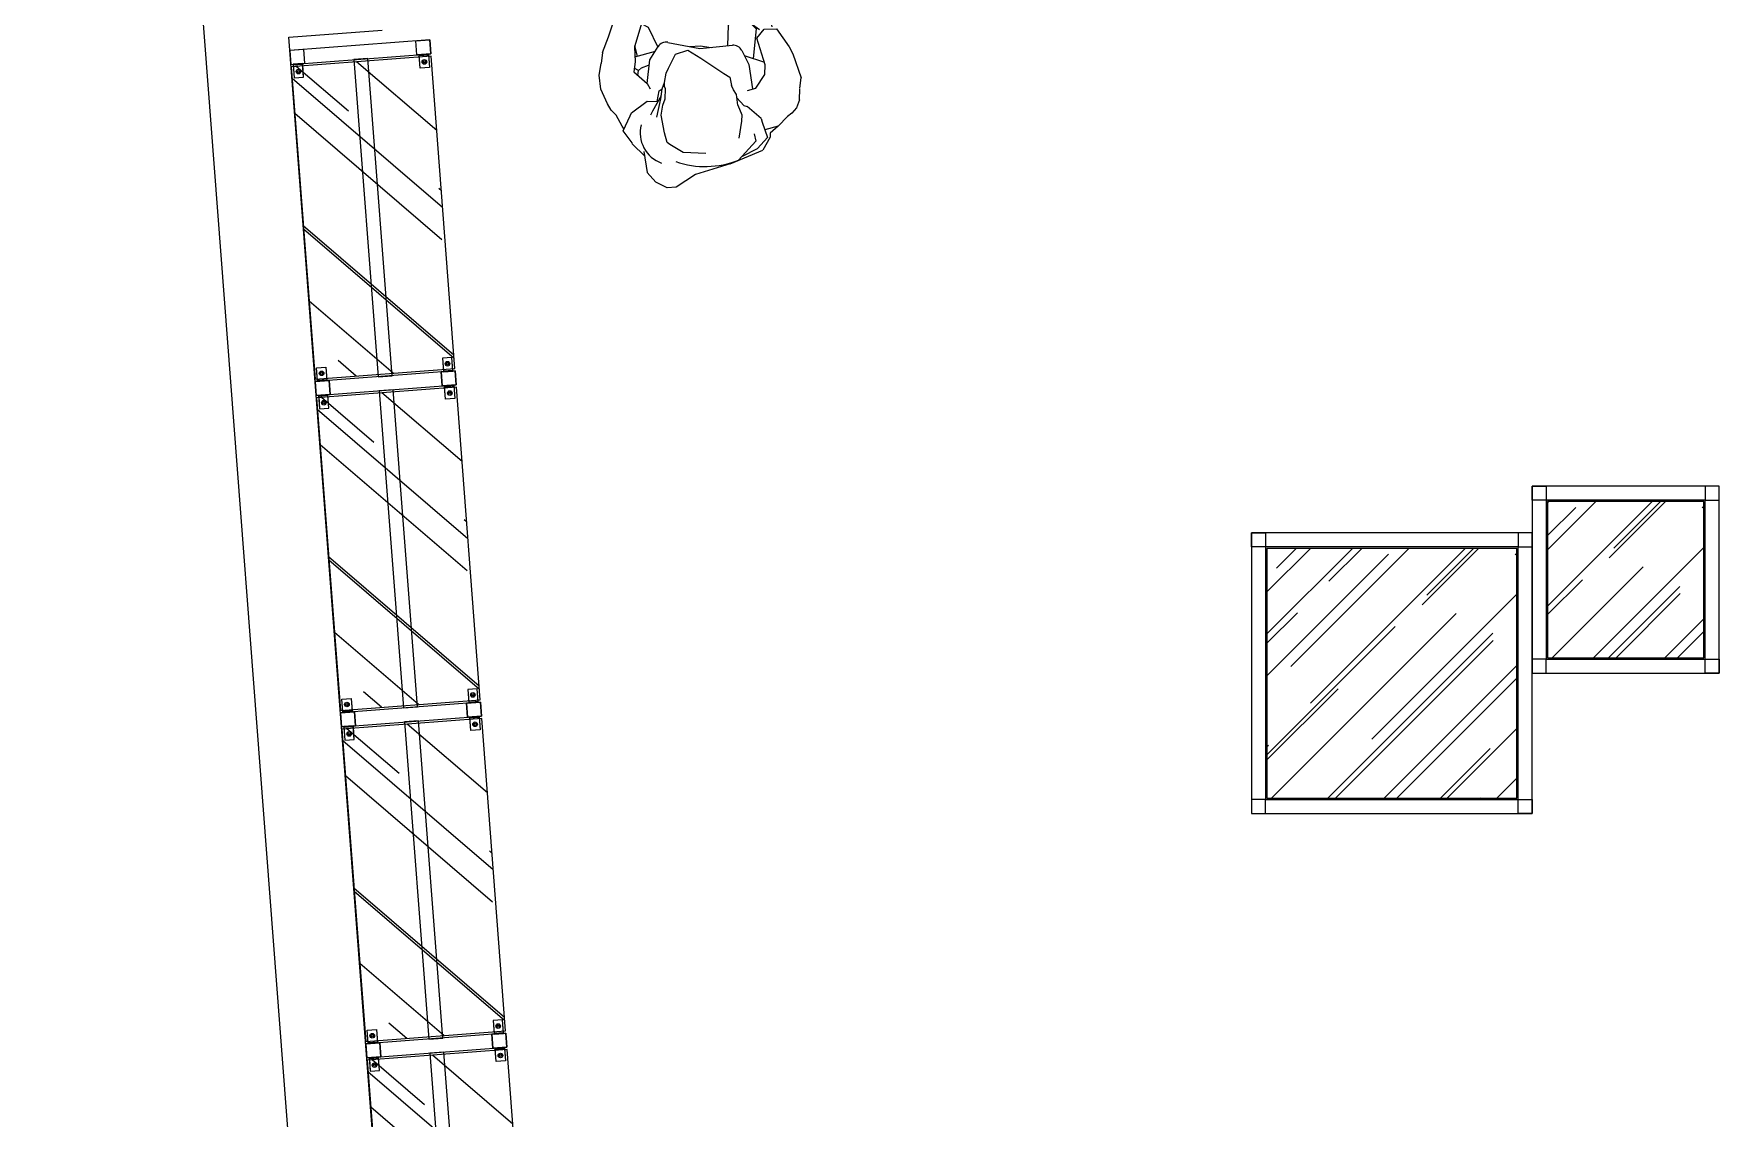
# Model space of a CAD drawing. Extents: x -62916 to 126930, y -44595 to 9525.
# Drawn here: x 118280 to 121884, y -28151 to -25833 of the extents above; entities that cross this region are included whole.
import ezdxf

# ---------------------------------------------------------------- set-up
doc = ezdxf.new("R2010")
doc.units = 0
doc.header["$LTSCALE"] = 1000
doc.header["$MEASUREMENT"] = 0
doc.linetypes.add('Discontinua JB', pattern=[0.75, 0.5, -0.25])
doc.layers.get('0').update_dxf_attribs({"linetype": 'CONTINUOUS'})
for name, color, linetype in [('Clotilde', 8, 'CONTINUOUS'), ('Linea Capa Color 0000 JB', 7, 'CONTINUOUS'), ('Linea Capa Color 0140 Blau Vidre JB', 140, 'CONTINUOUS')]:
    doc.layers.add(name, color=color, linetype=linetype)

# ---------------------------------------------------------------- blocks, each defined once
blk = doc.blocks.new('Clotilde')
at = {"layer": 'Clotilde'}
for p, q in [((-94.8, 179.5, 0), (-86.7, 183, 0)), ((-89, 162, 0), (-75.1, 192.3, 0)), ((-86.7, 183, 0), (-89, 162, 0)), ((-75.1, 192.3, 0), (-67, 191.3, 0)), ((-69.2, 168.5, 0), (-58.4, 201.7, 0)), ((-67, 191.3, 0), (-69.2, 168.5, 0)), ((-58.4, 201.7, 0), (-49.6, 200.3, 0)), ((-49.6, 200.3, 0), (-57.2, 167.5, 0)), ((-57.2, 167.5, 0), (-43, 199, 0)), ((-34.1, 195.9, 0), (-53.7, 136.8, 0)), ((-43, 199, 0), (-34.1, 195.9, 0)), ((-113.8, 100.1, 0), (-105, 147.6, 0)), ((-105, 147.6, 0), (-94.8, 179.5, 0)), ((-18.1, 149.2, 0), (-44.5, 116.6, 0)), ((-41.6, 142.6, 0), (-25.9, 160.3, 0)), ((-25.9, 160.3, 0), (-18.1, 149.2, 0)), ((-44.5, 116.6, 0), (-73.3, 95.2, 0)), ((-53.7, 136.8, 0), (-41.6, 142.6, 0)), ((-159.4, 40.5, 0), (-131.5, 93, 0)), ((-131.5, 93, 0), (-125.1, 99.5, 0)), ((-125.1, 99.5, 0), (-107.2, 100.5, 0)), ((-81.6, 94.8, 0), (-109.9, 36, 0)), ((-107.2, 100.5, 0), (-81.6, 94.8, 0)), ((91.2, 100.4), (82.3, 97.2)), ((82.3, 97.2), (102.4, 38.3)), ((105.7, 64.3), (91.2, 100.4)), ((106.5, 103.2), (97.7, 101.7)), ((97.7, 101.7), (105.7, 64.3)), ((124, 59.4), (106.5, 103.2)), ((123.3, 93.9), (115.2, 92.9)), ((115.2, 92.9), (124, 59.4)), ((138.9, 51.9), (123.3, 93.9)), ((143.1, 81.3), (135, 84.7)), ((135, 84.7), (138.9, 51.9)), ((153.5, 49.5), (143.1, 81.3)), ((-171, 27.7, 0), (-159.4, 40.5, 0)), ((-109.9, 36, 0), (-113.4, 18.4, 0)), ((75.9, 63.8), (70.5, 56)), ((70.5, 56), (101.1, 21.3)), ((92.9, 46.9), (75.9, 63.8)), ((102.4, 38.3), (92.9, 46.9)), ((162.8, 2.1), (153.5, 49.5)), ((-186.7, -19.6, 0), (-171, 27.7, 0)), ((-113.4, 18.4, 0), (-131.2, -40.6, 0)), ((-116.7, 9, 0), (-102, 1.3, 0)), ((-115.6, 8.4, 0), (-102, 1.3, 0)), ((-102, 1.3, 0), (-81.2, -40.9, 0)), ((68.1, -38.1, 0), (70, 5.9, 0)), ((68.1, -38.1, 0), (70, 5.9, 0)), ((70, 5.9, 0), (82, 17.7, 0)), ((70, 5.9, 0), (82, 17.7, 0)), ((82, 17.7, 0), (116.9, 9.9, 0)), ((82, 17.7, 0), (116.9, 9.9, 0)), ((101.1, 21.3), (135.9, -3)), ((116.9, 9.9, 0), (128.7, -2.1, 0)), ((116.9, 9.9, 0), (128.7, -2.1, 0)), ((-199.4, -52.4, 0), (-186.7, -19.6, 0)), ((-59.8, -30.9, 0), (8.7, -44.3, 0)), ((128.7, -2.1, 0), (122.6, -65.2, 0)), ((128.7, -2.1, 0), (122.6, -65.2, 0)), ((130.4, -21.8, 0), (146.3, -2.9, 0)), ((148.2, -78.7, 0), (130.4, -21.8, 0)), ((146.3, -2.9, 0), (172.2, -1.9, 0)), ((172.2, -1.9, 0), (199.3, -40.2, 0)), ((-199.4, -52.4, 0), (-202.5, -76.2, 0)), ((-131.2, -40.6, 0), (-130, -72.4, 0)), ((-124.6, -60.2, 0), (-130.6, -38.6, 0)), ((-130.4, -61.8, 0), (-86.5, -49.7, 0)), ((-103.7, -118.9, 0), (-98.1, -68.6, 0)), ((-98.1, -68.6, 0), (-80.6, -40.1, 0)), ((-58.4, -86.2, 0), (-43.8, -56, 0)), ((-43.8, -56, 0), (-17, -47.5, 0)), ((-17, -47.5, 0), (10.5, -64.6, 0)), ((-13.1, -39.8, 0), (9, -38.1, 0)), ((8.7, -44.3, 0), (78.2, -37.1, 0)), ((9, -38.1, 0), (32.6, -41.8, 0)), ((10.5, -64.6, 0), (60.1, -97.7, 0)), ((98.1, -48.1, 0), (113, -78, 0)), ((103.4, -58.6, 0), (146.7, -73.4, 0)), ((103.4, -58.6, 0), (122.6, -65.2, 0)), ((199.3, -40.2, 0), (207.3, -55.5, 0)), ((207.3, -55.5, 0), (225.1, -106.4, 0)), ((-206.9, -101.1, 0), (-202.5, -76.2, 0)), ((-203.2, -130.8, 0), (-206.9, -101.1, 0)), ((-130, -72.4, 0), (-132.8, -94.3, 0)), ((-132.8, -94.3, 0), (-103.7, -118.9, 0)), ((-122.9, -91.2, 0), (-131.5, -86.4, 0)), ((-130, -72.4, 0), (-130, -72.4, 0)), ((-130, -72.4, 0), (-130, -72.4, 0)), ((-124.3, -101.7, 0), (-122.9, -91.2, 0)), ((-122.9, -91.2, 0), (-116.5, -85.4, 0)), ((-116.5, -85.4, 0), (-101.3, -79.9, 0)), ((-116.5, -85.4, 0), (-101.3, -79.9, 0)), ((-66.8, -116.7, 0), (-63.2, -96.6, 0)), ((-63.2, -96.6, 0), (-58.4, -86.2, 0)), ((60.1, -97.7, 0), (73, -105.3, 0)), ((73, -105.3, 0), (76.6, -123.1, 0)), ((113, -78, 0), (121.2, -130.4, 0)), ((128.3, -129, 0), (147.3, -99.8, 0)), ((147.3, -99.8, 0), (148.2, -78.7, 0)), ((222.6, -128.8, 0), (225.1, -106.4, 0)), ((-188.6, -162.3, 0), (-203.2, -130.8, 0)), ((-103.7, -118.9, 0), (-97.4, -130.3, 0)), ((-82.7, -157.4, 0), (-78.2, -134.7, 0)), ((-78.2, -134.7, 0), (-71.8, -130.5, 0)), ((-74.5, -151.6, 0), (-71.8, -130.5, 0)), ((-71.8, -130.5, 0), (-66.8, -116.7, 0)), ((-67.2, -125.5, 0), (-66.8, -116.7, 0)), ((-64.7, -130, 0), (-67.2, -125.5, 0)), ((-65.7, -152, 0), (-64.7, -130, 0)), ((80.4, -132.1, 0), (76.6, -123.1, 0)), ((87.2, -142.1, 0), (80.4, -132.1, 0)), ((89.7, -165.1, 0), (87.2, -142.1, 0)), ((110.5, -133.4, 0), (128.3, -129, 0)), ((221.7, -153.2, 0), (222.6, -129.7, 0)), ((-180.7, -175.7, 0), (-188.6, -162.3, 0)), ((-170.5, -186.9, 0), (-180.7, -175.7, 0)), ((-137.6, -181.4, 0), (-103.8, -156.4, 0)), ((-103.8, -156.4, 0), (-82.7, -157.4, 0)), ((-96.3, -185.9, 0), (-91.5, -177.3, 0)), ((-91.5, -177.3, 0), (-73.6, -144.3, 0)), ((-83.3, -190.8, 0), (-74.5, -151.6, 0)), ((-74.3, -186.8, 0), (-70.7, -165, 0)), ((-70.7, -165, 0), (-65.7, -152, 0)), ((102.9, -165.7, 0), (87.9, -149.1, 0)), ((89.7, -165.1, 0), (98.4, -185.8, 0)), ((102.9, -165.7, 0), (109.8, -167.8, 0)), ((139.5, -193.8, 0), (109.8, -167.8, 0)), ((215.1, -170.7, 0), (205.6, -182.4, 0)), ((221.7, -153.2, 0), (215.1, -170.7, 0)), ((-157.4, -210.4, 0), (-170.5, -186.9, 0)), ((-153.3, -216.8, 0), (-157.4, -210.4, 0)), ((-155.2, -220.2, 0), (-140.5, -188.3, 0)), ((-140.5, -188.3, 0), (-137.6, -181.4, 0)), ((-67.2, -224.2, 0), (-74.3, -186.8, 0)), ((97.9, -199, 0), (91.8, -235.7, 0)), ((98.4, -185.8, 0), (97.9, -199, 0)), ((139.5, -193.8, 0), (141.8, -201, 0)), ((141.8, -201, 0), (153.6, -234.1, 0)), ((175.8, -209.9, 0), (147.7, -217.5, 0)), ((175.8, -209.9, 0), (159.3, -224.7, 0)), ((196.1, -189.3, 0), (175.8, -209.9, 0)), ((205.6, -182.4, 0), (196.1, -189.3, 0)), ((-136, -245.8, 0), (-155.2, -220.2, 0)), ((-135.3, -248.8, 0), (-136, -245.8, 0)), ((-109.6, -273.5, 0), (-135.3, -248.8, 0)), ((-61.1, -244.7, 0), (-67.2, -224.2, 0)), ((-55.1, -249.4, 0), (-61.1, -244.7, 0)), ((-26.8, -266.5, 0), (-55.1, -249.4, 0)), ((128.5, -241.8, 0), (91.5, -282.4, 0)), ((124.8, -226.6, 0), (128.5, -241.8, 0)), ((132.2, -257.8, 0), (153.6, -234.1, 0)), ((158.9, -233.5, 0), (143.5, -261, 0)), ((159.3, -224.7, 0), (158.9, -233.5, 0)), ((-111.1, -264.2, 0), (-103.6, -308.9, 0)), ((21.6, -268.7, 0), (-26.8, -266.5, 0)), ((73.5, -290.4, 0), (143.5, -261, 0)), ((99.8, -274, 0), (132.2, -257.8, 0)), ((-85.2, -330, 0), (-103.6, -308.9, 0)), ((-0.7, -313.5, 0), (-41.6, -340.8, 0)), ((73.5, -290.4, 0), (-0.7, -313.5, 0)), ((-61, -341.7, 0), (-85.2, -330, 0)), ((-41.6, -340.8, 0), (-61, -341.7, 0))]:
    blk.add_line(p, q, dxfattribs=at)
for centre, radius, start, end in [((-63.6, -50.5, 0), 20, 78.9566, 148.4768), ((80.2, -57, 0), 20, 26.3788, 95.8989), ((-50.1, -224.2, 0), 68.8, 165.4788, 250.626), ((19.8, -104.3, 0), 192, 251.0264, 291.9182)]:
    blk.add_arc(centre, radius, start, end, dxfattribs=at)

msp = doc.modelspace()

# ---------------------------------------------------------------- hatches: boundary and pattern name
at = {"layer": 'Linea Capa Color 0000 JB', "lineweight": 13, "ltscale": 10}
h = msp.add_hatch(dxfattribs=at)
h.set_pattern_fill('AR-RROOF', color=150, scale=5, angle=45)
h.set_pattern_definition([(45, (-351754.93, -30329.83), (107.763073, 287.368196), [1905, -254, 635, -127]), (45, (-351680.4, -30165.5), (-209.23997, 29.634845), [381, -41.91, 762, -95.25]), (45, (-351786.365, -30208.6), (406.805602, 527.141034), [1016, -177.8, 508, -127])])
h.paths.add_polyline_path([(121516.6, -27166.6), (121850.6, -27166.6), (121850.6, -26832.6), (121516.6, -26832.6)])
h = msp.add_hatch(dxfattribs=at)
h.set_pattern_fill('AR-RROOF', color=150, scale=5, angle=45)
h.set_pattern_definition([(45, (-352154.93, -30429.83), (107.763073, 287.368196), [1905, -254, 635, -127]), (45, (-352080.4, -30265.5), (-209.23997, 29.634845), [381, -41.91, 762, -95.25]), (45, (-352186.365, -30308.6), (406.805602, 527.141034), [1016, -177.8, 508, -127])])
h.paths.add_polyline_path([(120916.6, -27466.6), (121450.6, -27466.6), (121450.6, -26932.6), (120916.6, -26932.6)])
at = {"layer": 'Linea Capa Color 0140 Blau Vidre JB', "ltscale": 10}
h = msp.add_hatch(dxfattribs=at)
h.set_pattern_fill('AR-RROOF', color=256, scale=10, angle=139.3752, style=0)
h.set_pattern_definition([(139.37523, (89120.74, 53137.55), (-589.5036, 171.0526), [3810, -508, 1270, -254]), (139.37523, (88781.65, 53261.1), (-27.172, -421.782), [762, -83.82, 1524, -190.5]), (139.37523, (88883.78, 53056.37), (-1113.27846, 730.81116), [2032, -355.6, 1016, -254])])
h.paths.add_polyline_path([(119180.5, -26548.2), (119129.4, -25880.2), (118830.3, -25903.1), (118881.4, -26571.1)])
h = msp.add_hatch(dxfattribs=at)
h.set_pattern_fill('AR-RROOF', color=256, scale=10, angle=139.3752, style=0)
h.set_pattern_definition([(139.37523, (89174.9, 52429.65), (-589.5036, 171.0526), [3810, -508, 1270, -254]), (139.37523, (88835.8, 52553.2), (-27.172, -421.782), [762, -83.82, 1524, -190.5]), (139.37523, (88937.94, 52348.47), (-1113.27846, 730.81116), [2032, -355.6, 1016, -254])])
h.paths.add_polyline_path([(119234.7, -27256.1), (119183.5, -26588.1), (118884.4, -26611), (118935.5, -27279)])
h = msp.add_hatch(dxfattribs=at)
h.set_pattern_fill('AR-RROOF', color=256, scale=10, angle=139.3752, style=0)
h.set_pattern_definition([(139.37523, (89229.07, 51721.75), (-589.5036, 171.0526), [3810, -508, 1270, -254]), (139.37523, (88889.98, 51845.3), (-27.172, -421.782), [762, -83.82, 1524, -190.5]), (139.37523, (88992.1, 51640.58), (-1113.27846, 730.81116), [2032, -355.6, 1016, -254])])
h.paths.add_polyline_path([(119288.8, -27964), (119237.7, -27296), (118938.6, -27318.9), (118989.7, -27986.9)])
h = msp.add_hatch(dxfattribs=at)
h.set_pattern_fill('AR-RROOF', color=256, scale=10, angle=139.3752, style=0)
h.set_pattern_definition([(139.37523, (89283.23, 51013.85), (-589.5036, 171.0526), [3810, -508, 1270, -254]), (139.37523, (88944.14, 51137.42), (-27.172, -421.782), [762, -83.82, 1524, -190.5]), (139.37523, (89046.27, 50932.68), (-1113.27846, 730.81116), [2032, -355.6, 1016, -254])])
h.paths.add_polyline_path([(119343, -28671.9), (119291.9, -28003.9), (118992.7, -28026.8), (119043.9, -28694.8)])

# ---------------------------------------------------------------- linework, layer by layer
at = {"ltscale": 0.5}
for p, q in [((118943.6, -29744.3), (118279.9, -21069.9)), ((118825.4, -25840.2), (119024.9, -25824.9)), ((119103.9, -29479.5), (118825.4, -25840.2))]:
    msp.add_line(p, q, dxfattribs=at)
at = {"layer": 'Linea Capa Color 0000 JB', "ltscale": 50}
for points in [[(119129, -25875.2), (119126.7, -25845.3), (118827.6, -25868.2), (118829.9, -25898.1)], [(119046.3, -26563.5), (118994.4, -25885.5), (118964.5, -25887.8), (119016.4, -26565.8)], [(119183.2, -26583.1), (119180.9, -26553.2), (118881.8, -26576.1), (118884, -26606)], [(119183.2, -26583.1), (119180.9, -26553.2), (118881.8, -26576.1), (118884, -26606)], [(119100.4, -27271.4), (119048.6, -26593.4), (119018.6, -26595.7), (119070.5, -27273.7)], [(119237.3, -27291), (119235, -27261.1), (118935.9, -27284), (118938.2, -27313.9)], [(119237.3, -27291), (119235, -27261.1), (118935.9, -27284), (118938.2, -27313.9)], [(119154.6, -27979.3), (119102.7, -27301.3), (119072.8, -27303.6), (119124.7, -27981.6)], [(119291.5, -27998.9), (119289.2, -27969), (118990.1, -27991.9), (118992.4, -28021.8)], [(119291.5, -27998.9), (119289.2, -27969), (118990.1, -27991.9), (118992.4, -28021.8)], [(119208.8, -28687.2), (119156.9, -28009.2), (119127, -28011.5), (119178.8, -28689.5)]]:
    msp.add_lwpolyline(points, close=True, dxfattribs=at)
at = {"layer": 'Linea Capa Color 0000 JB', "linetype": 'Discontinua JB', "ltscale": 10}
for points in [[(118827.6, -25868.2), (118829.9, -25898.1), (118859.8, -25895.8), (118857.5, -25865.9)], [(119126.7, -25845.3), (119129, -25875.2), (119099.1, -25877.5), (119096.8, -25847.6)], [(119180.9, -26553.2), (119183.2, -26583.1), (119153.3, -26585.4), (119151, -26555.5)], [(119183.2, -26583.1), (119180.9, -26553.2), (119151, -26555.5), (119153.3, -26585.4)], [(118881.8, -26576.1), (118884, -26606), (118914, -26603.7), (118911.7, -26573.8)], [(118884, -26606), (118881.8, -26576.1), (118911.7, -26573.8), (118914, -26603.7)], [(119235, -27261.1), (119237.3, -27291), (119207.4, -27293.3), (119205.1, -27263.4)], [(119237.3, -27291), (119235, -27261.1), (119205.1, -27263.4), (119207.4, -27293.3)], [(118935.9, -27284), (118938.2, -27313.9), (118968.1, -27311.6), (118965.8, -27281.7)], [(118938.2, -27313.9), (118935.9, -27284), (118965.8, -27281.7), (118968.1, -27311.6)], [(118990.1, -27991.9), (118992.4, -28021.8), (119022.3, -28019.5), (119020, -27989.6)], [(118992.4, -28021.8), (118990.1, -27991.9), (119020, -27989.6), (119022.3, -28019.5)], [(119289.2, -27969), (119291.5, -27998.9), (119261.6, -28001.2), (119259.3, -27971.3)], [(119291.5, -27998.9), (119289.2, -27969), (119259.3, -27971.3), (119261.6, -28001.2)]]:
    msp.add_lwpolyline(points, close=True, dxfattribs=at)
at = {"layer": 'Linea Capa Color 0000 JB', "ltscale": 10}
for points in [[(118834.9, -25897.7), (118837.1, -25926.6), (118857, -25925.1), (118854.8, -25896.2)], [(118835, -25899.7), (118837.1, -25926.6), (118857, -25925.1), (118855, -25898.2)], [(119124, -25875.6), (119126.2, -25904.5), (119106.3, -25906), (119104.1, -25877.1)], [(119124.2, -25877.6), (119126.2, -25904.5), (119106.3, -25906), (119104.2, -25879.1)], [(118886.7, -26575.7), (118884.5, -26546.8), (118904.5, -26545.3), (118906.7, -26574.2)], [(118886.6, -26573.7), (118884.5, -26546.8), (118904.5, -26545.3), (118906.5, -26572.2)], [(119175.9, -26553.6), (119173.7, -26524.7), (119153.7, -26526.2), (119155.9, -26555.1)], [(119175.7, -26551.6), (119173.7, -26524.7), (119153.7, -26526.2), (119155.8, -26553.1)], [(119178.2, -26583.5), (119180.4, -26612.4), (119160.5, -26613.9), (119158.2, -26585)], [(119178.3, -26585.5), (119180.4, -26612.4), (119160.5, -26613.9), (119158.4, -26587)], [(118889, -26605.6), (118891.2, -26634.5), (118911.2, -26633), (118909, -26604.1)], [(118889.2, -26607.6), (118891.2, -26634.5), (118911.2, -26633), (118909.1, -26606.1)], [(119230.1, -27261.5), (119227.8, -27232.6), (119207.9, -27234.1), (119210.1, -27263)], [(119229.9, -27259.5), (119227.8, -27232.6), (119207.9, -27234.1), (119210, -27261)], [(118940.9, -27283.6), (118938.7, -27254.7), (118958.6, -27253.2), (118960.8, -27282.1)], [(118940.7, -27281.6), (118938.7, -27254.7), (118958.6, -27253.2), (118960.7, -27280.1)], [(118943.2, -27313.5), (118945.4, -27342.4), (118965.3, -27340.9), (118963.1, -27312)], [(118943.3, -27315.5), (118945.4, -27342.4), (118965.3, -27340.9), (118963.3, -27314)], [(119232.3, -27291.4), (119234.6, -27320.3), (119214.6, -27321.8), (119212.4, -27292.9)], [(119232.5, -27293.4), (119234.6, -27320.3), (119214.6, -27321.8), (119212.6, -27294.9)], [(118995.1, -27991.5), (118992.8, -27962.6), (119012.8, -27961.1), (119015, -27990)], [(118994.9, -27989.5), (118992.8, -27962.6), (119012.8, -27961.1), (119014.8, -27988)], [(119284.2, -27969.4), (119282, -27940.5), (119262.1, -27942), (119264.3, -27970.9)], [(119284.1, -27967.4), (119282, -27940.5), (119262.1, -27942), (119264.1, -27968.9)], [(119286.5, -27999.3), (119288.7, -28028.2), (119268.8, -28029.7), (119266.6, -28000.8)], [(118997.3, -28021.4), (118999.6, -28050.3), (119019.5, -28048.8), (119017.3, -28019.9)], [(118997.5, -28023.4), (118999.6, -28050.3), (119019.5, -28048.8), (119017.4, -28021.9)], [(119286.7, -28001.3), (119288.7, -28028.2), (119268.8, -28029.7), (119266.7, -28002.8)]]:
    msp.add_lwpolyline(points, close=True, dxfattribs=at)
at = {"layer": 'Linea Capa Color 0000 JB', "lineweight": 13, "ltscale": 10}
for points in [[(121483.6, -27199.6), (121883.6, -27199.6), (121883.6, -26799.6), (121483.6, -26799.6)], [(121513.6, -26829.6), (121483.6, -26829.6), (121483.6, -26799.6), (121513.6, -26799.6)], [(121853.6, -26829.6), (121883.6, -26829.6), (121883.6, -26799.6), (121853.6, -26799.6)], [(121513.6, -27169.6), (121853.6, -27169.6), (121853.6, -26829.6), (121513.6, -26829.6)], [(120883.6, -27499.6), (121483.6, -27499.6), (121483.6, -26899.6), (120883.6, -26899.6)], [(120913.6, -26929.6), (120883.6, -26929.6), (120883.6, -26899.6), (120913.6, -26899.6)], [(121453.6, -26929.6), (121483.6, -26929.6), (121483.6, -26899.6), (121453.6, -26899.6)], [(120913.6, -27469.6), (121453.6, -27469.6), (121453.6, -26929.6), (120913.6, -26929.6)], [(121513.6, -27169.6), (121483.6, -27169.6), (121483.6, -27199.6), (121513.6, -27199.6)], [(121853.6, -27169.6), (121883.6, -27169.6), (121883.6, -27199.6), (121853.6, -27199.6)], [(120913.6, -27469.6), (120883.6, -27469.6), (120883.6, -27499.6), (120913.6, -27499.6)], [(121453.6, -27469.6), (121483.6, -27469.6), (121483.6, -27499.6), (121453.6, -27499.6)]]:
    msp.add_lwpolyline(points, close=True, dxfattribs=at)
at = {"layer": 'Linea Capa Color 0000 JB', "color": 150, "lineweight": 13, "ltscale": 10}
for points in [[(121516.6, -27166.6), (121850.6, -27166.6), (121850.6, -26832.6), (121516.6, -26832.6)], [(120916.6, -27466.6), (121450.6, -27466.6), (121450.6, -26932.6), (120916.6, -26932.6)]]:
    msp.add_lwpolyline(points, close=True, dxfattribs=at)
at = {"layer": 'Linea Capa Color 0000 JB', "ltscale": 10}
for centre in [(119115.3, -25892.8), (118846.1, -25913.4), (118895.4, -26558.5), (119164.7, -26537.9), (118900.3, -26621.3), (119169.5, -26600.7), (119218.8, -27245.8), (118949.6, -27266.4), (119223.6, -27308.6), (118954.4, -27329.2), (119273, -27953.7), (119003.8, -27974.3), (119008.6, -28037.1), (119277.8, -28016.5)]:
    msp.add_circle(centre, 2.5, dxfattribs=at)
at = {"layer": 'Linea Capa Color 0140 Blau Vidre JB', "ltscale": 50}
for points in [[(119180.5, -26548.2), (119129.4, -25880.2), (118830.3, -25903.1), (118881.4, -26571.1)], [(119234.7, -27256.1), (119183.5, -26588.1), (118884.4, -26611), (118935.5, -27279)], [(119288.8, -27964), (119237.7, -27296), (118938.6, -27318.9), (118989.7, -27986.9)], [(119343, -28671.9), (119291.9, -28003.9), (118992.7, -28026.8), (119043.9, -28694.8)]]:
    msp.add_lwpolyline(points, close=True, dxfattribs=at)
for centre, radius in [((118846.1, -25913.4), 4.9), ((119115.3, -25892.8), 4.9), ((119115.3, -25892.8), 2.25), ((118846.1, -25913.4), 2.25), ((118895.4, -26558.5), 4.9), ((118895.4, -26558.5), 2.25), ((119164.7, -26537.9), 4.9), ((119164.7, -26537.9), 2.25), ((118900.3, -26621.3), 4.9), ((118900.3, -26621.3), 2.25), ((119169.5, -26600.7), 4.9), ((119169.5, -26600.7), 2.25), ((119218.8, -27245.8), 4.9), ((119218.8, -27245.8), 2.25), ((118949.6, -27266.4), 4.9), ((118949.6, -27266.4), 2.25), ((119223.6, -27308.6), 4.9), ((119223.6, -27308.6), 2.25), ((118954.4, -27329.2), 4.9), ((118954.4, -27329.2), 2.25), ((119273, -27953.7), 4.9), ((119273, -27953.7), 2.25), ((119003.8, -27974.3), 4.9), ((119003.8, -27974.3), 2.25), ((119008.6, -28037.1), 4.9), ((119008.6, -28037.1), 2.25), ((119277.8, -28016.5), 4.9), ((119277.8, -28016.5), 2.25)]:
    msp.add_circle(centre, radius, dxfattribs=at)

# ---------------------------------------------------------------- block references
at = {"color": 7, "lineweight": 13, "ltscale": 10, "rotation": 359.9486630050455}
msp.add_blockref('Clotilde', (119695.6, -25820.1), dxfattribs=at)

doc.saveas('drawing.dxf')
